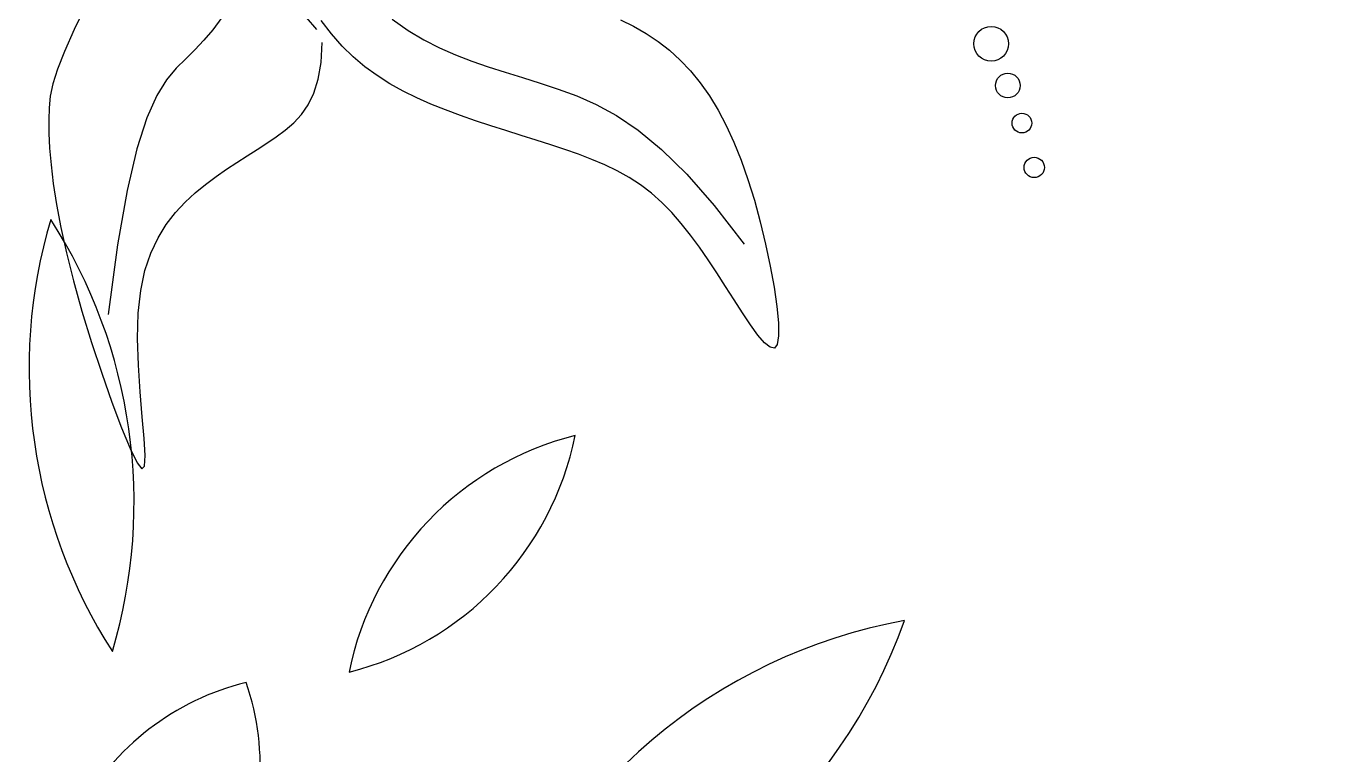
# Model space of a CAD drawing. Header units: millimetres. Extents: x -1030105 to 906887, y -616134 to 1220667.
# Drawn here: x -98231 to -96297, y 558393 to 559463 of the extents above; entities that cross this region are included whole.
import ezdxf

# ---------------------------------------------------------------- set-up
doc = ezdxf.new("R2010")
doc.units = ezdxf.units.MM
doc.header["$MEASUREMENT"] = 0
doc.linetypes.add('DASH', pattern=[0.35, 0.25, -0.1])
doc.linetypes.add('DASHED', pattern=[0.75, 0.5, -0.25])
doc.layers.add('A-Furniture', color=143, linetype='Continuous')
doc.layers.add('A-Tree', color=98, linetype='Continuous')
doc.layers.add('A-Wall', color=6, linetype='Continuous', lineweight=9)

# ---------------------------------------------------------------- blocks, each defined once
blk = doc.blocks.new('FUR')
at = {"layer": 'A-Furniture'}
blk.add_spline([(-46363.2046159654, 38182.85801342491), (-48352.45049999998, 38723.47072861483), (-50738.45049999998, 38177.97072861483), (-51361.95049999998, 36516.97072861483), (-50932.45049999998, 34079.47072861483), (-50064.45049999998, 32040.47072861483), (-50421.45049999998, 30984.47072861483), (-51847.95049999998, 29642.97072861483), (-52520.45049999998, 28301.97072861483), (-51538.45049999998, 26725.97072861483), (-50124.45049999998, 25889.47072861483), (-50094.95049999998, 24970.97072861483), (-52639.45049999998, 24598.97072861483), (-55764.95049999998, 24190.97072861483), (-58101.45049999998, 22242.47072861483), (-58906.45049999998, 18981.47072861483), (-56698.45049999998, 16186.47072861483), (-53354.95049999998, 16334.47072861483), (-51777.45049999998, 19442.47072861483), (-50750.45049999998, 19799.47072861483), (-49707.95049999998, 18980.47072861483), (-48063.95049999998, 17525.97072861483), (-44521.95049999998, 19754.47072861483), (-45333.45049999998, 23058.97072861483), (-45063.45049999998, 25559.47072861483), (-44006.95049999998, 26674.97072861483), (-42619.95049999998, 29779.47072861483), (-44288.45049999998, 31022.47072861483), (-44768.45049999998, 31763.97072861483), (-44666.95049999998, 32855.97072861483), (-43949.45049999998, 34829.47072861483), (-44667.45049999998, 36917.97072861483), (-46363.20461596519, 38182.85801342502)], degree=3, dxfattribs=at)
at = {"layer": 'A-Furniture', "color": 8, "linetype": 'DASH', "ltscale": 50}
blk.add_spline([(-50565.95049999998, 37158.97072861483), (-51007.95049999998, 36018.47072861483), (-50216.45049999998, 33498.97072861483), (-49314.45049999998, 31732.97072861483), (-50013.95049999998, 29838.47072861483), (-51872.95049999998, 28826.97072861483), (-52222.45049999998, 28146.47072861483), (-51693.45049999998, 27010.97072861483), (-49882.95049999998, 26208.47072861483), (-49561.45049999998, 25206.47072861483), (-50398.45049999998, 23780.47072861483), (-53858.45049999998, 23927.97072861483), (-55624.95049999998, 23970.97072861483), (-58351.95049999998, 20316.47072861483), (-57893.95049999998, 17233.97072861483), (-55903.95049999998, 16634.97072861483), (-53916.45049999998, 17057.97072861483), (-52627.95049999998, 18970.97072861483), (-51723.95049999998, 19729.47072861483), (-50443.95049999998, 19895.47072861483), (-49094.45049999998, 18897.47072861483), (-47842.95049999998, 18106.47072861483), (-46007.95049999998, 18156.47072861483), (-44971.95049999998, 19467.47072861483), (-45615.95049999998, 21674.97072861483), (-45842.45049999998, 25105.97072861483), (-44013.45049999998, 27179.97072861483), (-43513.95049999998, 29135.47072861483), (-44916.45049999998, 31443.97072861483), (-45133.45049999998, 32868.97072861483), (-44396.45049999998, 34640.47072861483), (-45721.95049999998, 37012.97072861483), (-47384.45049999998, 37836.47072861483), (-50304.45049999998, 37553.97072861483), (-50565.95049999998, 37158.97072861483)], degree=3, dxfattribs=at)
blk = doc.blocks.new('12PPLT11')
at = {"color": 0, "linetype": 'ByBlock'}
for centre, radius, start, end in [((0.2617562510554379, 0.4217917886380178), 0.1143496666666667, 163.4642289982347, 212.7905639989496), ((0.05600716772210035, 0.3924089553046883), 0.1143496666666667, 343.4642289982347, 32.79056399894964), ((0.200975001055447, 0.4205376219713344), 0.0671975, 284.1003569999932, 348.4650159990404), ((0.2831860843887171, 0.3419275386379752), 0.0671975, 104.1003569999932, 168.4650159990404), ((0.3598354177220173, 0.250708288638009), 0.1178019166666666, 100.3005050002654, 160.4476489979855), ((0.2277621677220623, 0.40603612197134), 0.1178019166666666, 280.3005050002654, 340.4476489979855), ((0.2086239177220932, 0.2974604553047016), 0.05733175, 103.8913860003663, 198.9039470001594), ((0.1406201677220906, 0.3345408719713419), 0.05733175, 283.8913860003663, 18.90394700015941)]:
    blk.add_arc(centre, radius, start, end, dxfattribs=at)
blk = doc.blocks.new('CAY8')
at = {"color": 0, "linetype": 'ByBlock'}
for p, q in [((-325.3443190330563, -225.0969654654382), (-338.9076897353425, -233.9671847328118)), ((-338.9076897353425, -233.9671847328118), (-349.3802761861934, -241.2367631297802)), ((-349.3802761861934, -241.2367631297802), (-357.3189200825345, -247.3058609017589)), ((-357.3189200825345, -247.3058609017589), (-363.2804631212912, -252.5746382932466)), ((-363.2804631212912, -252.5746382932466), (-367.8217469997817, -257.4432555502481)), ((-367.8217469997817, -257.4432555502481), (-371.4996134153898, -262.311872917393)), ((-374.8709040654339, -267.5806506407516), (-378.3944398233343, -273.599728930405)), ((-371.4996134153898, -262.311872917393), (-374.8709040654339, -267.5806506407516)), ((-269.4922812622081, -268.7477814804352), (-276.8469681595361, -271.7255367567977)), ((-378.3944398233343, -273.599728930405), (-382.1369582711759, -280.5191678593528)), ((-290.3550654839328, -275.8803265096849), (-296.9214151545875, -277.4512688822488)), ((-283.7324063596006, -274.0374004507812), (-290.3550654839328, -275.8803265096849)), ((-276.8469681595361, -271.7255367567977), (-283.7324063596006, -274.0374004507812)), ((-382.1369582711759, -280.5191678593528), (-386.0671761674075, -288.4390074663079)), ((-311.1615428909699, -281.6154388263149), (-319.8676678219981, -286.0469024348331)), ((-303.6942347764834, -279.0784840748584), (-311.1615428909699, -281.6154388263149)), ((-296.9214151545875, -277.4512688822488), (-303.6942347764834, -279.0784840748584)), ((-386.0671761674075, -288.4390074663079), (-390.1538102710019, -297.4592877890009)), ((-319.8676678219981, -286.0469024348331), (-330.3569378940429, -293.3576441991518)), ((-330.3569378940429, -293.3576441991518), (-343.1736814322994, -304.5324334157831)), ((-231.677232809101, -291.6000383943301), (-230.3874751692765, -299.7005791187748)), ((-390.1538102710019, -297.4592877890009), (-394.3655773400151, -307.6800488660792)), ((-224.8448464234079, -305.7292600156343), (-225.7366224230991, -296.962190919452)), ((-394.3655773400151, -307.6800488660792), (-398.6711941330923, -319.2013307352736)), ((-343.1736814322994, -304.5324334157831), (-358.8622267604569, -320.5560393838587)), ((-237.188692089765, -315.6561589348184), (-231.2516542652502, -307.0631377521186)), ((-223.3495074840084, -314.0278975558813), (-224.8448464234079, -305.7292600156343)), ((-243.0099818703147, -322.3859352725467), (-237.188692089765, -315.6561589348184)), ((-221.2910701985875, -321.9482588012161), (-223.3495074840084, -314.0278975558813)), ((-193.574118305949, -315.6290678338391), (-189.5547431714276, -325.0343977519497)), ((-398.6711941330923, -319.2013307352736), (-403.0393774094682, -332.1231734356898)), ((-358.8622267604569, -320.5560393838587), (-377.9669022031867, -342.4132314012004)), ((-248.7499351219212, -327.4900616734503), (-243.0099818703147, -322.3859352725467)), ((-218.7070744581852, -329.5372374479539), (-221.2910701985875, -321.9482588012161)), ((-254.4429633588861, -331.2061330476408), (-248.7499351219212, -327.4900616734503)), ((-215.6350601512222, -336.8417271940471), (-218.7070744581852, -329.5372374479539)), ((-189.5547431714276, -325.0343977519497), (-185.0692477400207, -333.4737157700492)), ((-403.0393774094682, -332.1231734356898), (-407.4388439269369, -346.5456170055168)), ((-315.2367119871469, -338.4423674140689), (-308.5947607650651, -338.0046924774779)), ((-308.5947607650651, -338.0046924774779), (-302.0935842309391, -337.7420875943917)), ((-302.0935842309391, -337.7420875943917), (-295.7300539587868, -337.5795226569662)), ((-295.7300539587868, -337.5795226569662), (-289.5010415232809, -337.4419675591907)), ((-289.5010415232809, -337.4419675591907), (-283.4034184989632, -337.2543921932211)), ((-283.4034184989632, -337.2543921932211), (-277.4340564595241, -336.941766452981)), ((-277.4340564595241, -336.941766452981), (-271.584613132085, -336.4019660967078)), ((-271.584613132085, -336.4019660967078), (-265.8258908491098, -335.4244903499766)), ((-265.8258908491098, -335.4244903499766), (-260.1234780962313, -333.7717443035272)), ((-260.1234780962313, -333.7717443035272), (-254.4429633588861, -331.2061330476408)), ((-212.1125671678874, -343.9086217365966), (-215.6350601512222, -336.8417271940471)), ((-185.0692477400207, -333.4737157700492), (-180.159864387233, -341.334677241297)), ((-377.9669022031867, -342.4132314012004), (-401.0320360850292, -371.0887787648444)), ((-350.5127305828628, -346.3892991991434), (-343.2289499763192, -343.5944298500599)), ((-343.2289499763192, -343.5944298500599), (-336.0327627507486, -341.5748711151591)), ((-336.0327627507486, -341.5748711151591), (-328.9554521976661, -340.1430478748862)), ((-328.9554521976661, -340.1430478748862), (-322.0225663225774, -339.1301425110269)), ((-322.0225663225774, -339.1301425110269), (-315.2367119871469, -338.4423674140689)), ((-208.1771353980421, -350.7848147723107), (-212.1125671678874, -343.9086217365966)), ((-180.159864387233, -341.334677241297), (-174.8750821380581, -348.7923522649053)), ((-407.4388439269369, -346.5456170055168), (-411.8143266258612, -362.4155151368013)), ((-365.2179387677661, -355.0552702219411), (-357.8528212774236, -350.147054283274)), ((-357.8528212774236, -350.147054283274), (-350.5127305828628, -346.3892991991434)), ((-203.8663047308928, -357.5171999987488), (-208.1771353980421, -350.7848147723107)), ((-174.8750821380581, -348.7923522649053), (-169.2649541776027, -355.9686646265673)), ((-372.5767997625062, -361.3015221355508), (-365.2179387677661, -355.0552702219411)), ((-199.2176150567593, -364.1526711129463), (-203.8663047308928, -357.5171999987488)), ((-169.2649541776027, -355.9686646265673), (-163.3795336930034, -362.9855381123034)), ((-411.8143266258612, -362.4155151368013), (-416.0146231733434, -379.0669761398367)), ((-379.8981209688845, -369.0733851445093), (-372.5767997625062, -361.3015221355508)), ((-194.2727773638962, -370.7292641221484), (-199.2176150567593, -364.1526711129463)), ((-163.3795336930034, -362.9855381123034), (-157.2688738698253, -369.9648965077413)), ((-387.1506190948621, -378.5584343684368), (-379.8981209688845, -369.0733851445093)), ((-189.0901870362923, -377.2495842744374), (-194.2727773638962, -370.7292641221484)), ((-157.2688738698253, -369.9648965077413), (-150.9830278952704, -377.0286635985085)), ((-416.0146231733434, -379.0669761398367), (-419.864547416435, -395.6809219785773)), ((-394.2811125878925, -389.7702168933156), (-387.1506190948621, -378.5584343684368)), ((-183.7324105568532, -383.7073791293496), (-189.0901870362923, -377.2495842744374)), ((-150.9830278952704, -377.0286635985085), (-144.5720489548385, -384.2987631702326)), ((-91.39470964935572, -377.7747953921262), (-87.24968016183811, -384.2211269524105)), ((-178.2620144081575, -390.096396245046), (-183.7324105568532, -383.7073791293496)), ((-144.5720489548385, -384.2987631702326), (-138.0859902348147, -391.8971190093926)), ((-87.24968016183811, -384.2211269524105), (-83.56138599933001, -390.830023499233)), ((-401.148826853334, -402.026167664224), (-394.2811125878925, -389.7702168933156)), ((-172.7415650735038, -396.4103831796874), (-178.2620144081575, -390.096396245046)), ((-138.0859902348147, -391.8971190093926), (-131.5889823804446, -400.009743078901)), ((-83.56138599933001, -390.830023499233), (-80.3485971059763, -397.6390000860247)), ((-419.864547416435, -395.6809219785773), (-423.1889132040214, -411.4382746179599)), ((-167.2336290350777, -402.6430874924172), (-172.7415650735038, -396.4103831796874)), ((-131.5889823804446, -400.009743078901), (-125.2014658709795, -409.0790000548059)), ((-80.3485971059763, -397.6390000860247), (-77.63008342703506, -404.6855717658891)), ((-407.5910890352516, -414.4696935920128), (-401.148826853334, -402.026167664224)), ((-161.8007727761124, -408.7882567417237), (-167.2336290350777, -402.6430874924172)), ((-77.63008342703506, -404.6855717658891), (-75.42461490730602, -412.0072535926502)), ((-423.1889132040214, -411.4382746179599), (-425.8125343839401, -425.5199560217425)), ((-156.5055627795791, -414.8396384863572), (-161.8007727761124, -408.7882567417237)), ((-125.2014658709795, -409.0790000548059), (-119.0579586445656, -419.6113427910295)), ((-75.42461490730602, -412.0072535926502), (-73.75096149178535, -419.6415606193459)), ((-413.4452262783652, -426.2442015877295), (-407.5910890352516, -414.4696935920128)), ((-151.4063944291393, -420.8003590267017), (-156.5055627795791, -414.8396384863572)), ((-146.5449787129819, -426.7110596303955), (-151.4063944291393, -420.8003590267017)), ((-119.0579586445656, -419.6113427910295), (-113.2929786393488, -432.1132241417563)), ((-73.75096149178535, -419.6415606193459), (-72.62476480092118, -427.6228816485291)), ((-425.8125343839401, -425.5199560217425), (-427.560224804356, -437.1068881546653)), ((-418.5485657278532, -436.4930985617666), (-413.4452262783652, -426.2442015877295)), ((-141.9588555217542, -432.6217603078239), (-146.5449787129819, -426.7110596303955)), ((-72.62476480092118, -427.6228816485291), (-72.0491531586722, -435.9731004767509)), ((-137.6855647448592, -438.5824810691756), (-141.9588555217542, -432.6217603078239)), ((-113.2929786393488, -432.1132241417563), (-108.0410437934097, -447.0910969608431)), ((-427.560224804356, -437.1068881546653), (-428.256798313434, -445.3799929800934)), ((-422.7384345276496, -444.3597914253023), (-418.5485657278532, -436.4930985617666)), ((-133.762646271176, -444.6432419239845), (-137.6855647448592, -438.5824810691756)), ((-72.0491531586722, -435.9731004767509), (-72.02412656556226, -444.7109746490296)), ((-428.256798313434, -445.3799929800934), (-427.7270687585533, -449.5201924634221)), ((-425.852159823391, -448.9876870891221), (-422.7384345276496, -444.3597914253023)), ((-130.2276399916791, -450.8540628821775), (-133.762646271176, -444.6432419239845)), ((-108.0410437934097, -447.0910969608431), (-103.4366720444359, -465.0514141016229)), ((-72.02412656556226, -444.7109746490296), (-72.54968502139491, -453.8552617106452)), ((-427.7270687585533, -449.5201924634221), (-425.852159823391, -448.9876870891221)), ((-127.1180857949203, -457.2649639540086), (-130.2276399916791, -450.8540628821775)), ((-72.54968502139491, -453.8552617106452), (-73.62582852630112, -463.4247192066814)), ((-124.4715235711537, -463.925965149012), (-127.1180857949203, -457.2649639540086)), ((-122.3098515894653, -470.8745814775957), (-124.4715235711537, -463.925965149012)), ((-103.4366720444359, -465.0514141016229), (-99.61438133096635, -486.5006284188039)), ((-73.62582852630112, -463.4247192066814), (-75.25255707982251, -473.4381046818944)), ((-120.592401635904, -478.0983079535345), (-122.3098515894653, -470.8745814775957)), ((-75.25255707982251, -473.4381046818944), (-77.42987068202456, -483.9141756822191)), ((-119.2628638757433, -485.5721345893817), (-120.592401635904, -478.0983079535345)), ((-118.2649284747149, -493.2710513987386), (-119.2628638757433, -485.5721345893817)), ((-99.61438133096635, -486.5006284188039), (-96.70868959114705, -511.9451927653918)), ((-77.42987068202456, -483.9141756822191), (-80.15776933323468, -494.8716897524773)), ((-117.5422855981578, -501.1700483954028), (-118.2649284747149, -493.2710513987386)), ((-80.15776933323468, -494.8716897524773), (-83.41122644027746, -506.2585427049034)), ((-117.038625411149, -509.2441155928445), (-117.5422855981578, -501.1700483954028)), ((-116.6976380797478, -517.4682430042067), (-117.038625411149, -509.2441155928445)), ((-83.41122644027746, -506.2585427049034), (-87.06510903773415, -517.739183419877)), ((-116.4630137693584, -525.8174206428284), (-116.6976380797478, -517.4682430042067)), ((-87.06510903773415, -517.739183419877), (-90.96925756615929, -528.9071990453867)), ((-116.2732287711824, -534.2114080524316), (-116.4630137693584, -525.8174206428284)), ((-90.96925756615929, -528.9071990453867), (-94.97351246728613, -539.3561767281772)), ((-116.0459038837344, -542.3490428971545), (-116.2732287711824, -534.2114080524316)), ((-115.6934460304092, -549.8739323716491), (-116.0459038837344, -542.3490428971545)), ((-94.97351246728613, -539.3561767281772), (-98.92771418206212, -548.6797036170228)), ((-115.1282621355185, -556.4296836701087), (-115.6934460304092, -549.8739323716491)), ((-98.92771418206212, -548.6797036170228), (-102.6817031518276, -556.4713668582099)), ((-114.2627591232431, -561.6599039869234), (-115.1282621355185, -556.4296836701087)), ((-102.6817031518276, -556.4713668582099), (-106.08531981753, -562.3247536005128)), ((-113.0093439172397, -565.2082005162865), (-114.2627591232431, -561.6599039869234)), ((-111.2804234417545, -566.7181804529155), (-113.0093439172397, -565.2082005162865)), ((-106.08531981753, -562.3247536005128), (-108.9884046205752, -565.8334509907418)), ((-108.9884046205752, -565.8334509907418), (-111.2804234417545, -566.7181804529155))]:
    blk.add_line(p, q, dxfattribs=at)
for centre, radius in [((68.43296775255476, -488.9910889743751), 9.131262557783701), ((64.55639924466414, -512.2351730879072), 6.458236968624959), ((60.67980475405238, -532.8965916661891), 5.165368789029579), ((54.21882259696758, -556.1406946390034), 5.324531751637381)]:
    blk.add_circle(centre, radius, dxfattribs=at)
blk = doc.blocks.new('CÂY')
at = {"layer": 'A-Tree', "color": 8, "ltscale": 10, "xscale": 2.803183510899544, "yscale": 2.803183510899544, "zscale": 2.803183510899544, "rotation": 31.14823041759436}
blk.add_blockref('CAY8', (-8492.726565111967, 51399.82218177477), dxfattribs=at)
at = {"layer": 'A-Tree', "color": 8, "ltscale": 10, "xscale": 6720, "yscale": 6720, "zscale": 6720}
blk.add_blockref('12PPLT11', (-10023.50709375888, 47014.74208877538), dxfattribs=at)
blk = doc.blocks.new('BỐ TRÍ LAY OUT')
at = {"layer": 'A-Furniture', "color": 3}
for name, p in [('CÂY', (4286.75486311756, 4469.288343299762)), ('FUR', (48783.7433631176, 18654.71482977469))]:
    blk.add_blockref(name, p, dxfattribs=at)
blk = doc.blocks.new('TƯỜNG KIẾN TRÚC')
at = {"color": 0}
blk.add_lwpolyline([(-59109.45050007258, -10951.41178502212, 0.3007712608834658), (-59433.48834112042, -20977.9515451272, -0.1109267746102993), (-58324.95049999893, -25392.9117849312, 0.2744959358900485), (-54764.67693125011, -30745.50201954215), (-54870.07724847212, -30916.70735113195, -0.2737434813125313), (-58524.82350961678, -25400.4982577007, 0.110781498324218), (-59608.28799956816, -21075.5089369925, -0.3003100924078351), (-59276.732707736, -10841.56509468262, 0.1203599662711941), (-56712.10026304639, -2725.501215154189, -0.428868107866043), (-44402.02985209874, 7806.991538148141), (-44422.95049881186, 7608.088214958785, 0.4288927192910423), (-56512.45050001712, -2737.411785252159, -0.1204783687929575)], format="xyb", close=True, dxfattribs=at)
blk = doc.blocks.new('KIẾN TRÚC')
h = blk.add_hatch(color=9)
h.dxf.hatch_style = 1
edge = h.paths.add_edge_path(flags=16)
edge.add_line((62281.95049999998, 27412.02927138517), (55232.82389649404, 27412.02927138505))
edge.add_arc((32545.50878812408, 30716.66293956665), 22926.72829924391, 284.53695158247865, 351.7125813344091, ccw=False)
edge.add_line((38300.21700792988, 8523.911784915952), (13217.51784992669, 8523.911784910597))
edge.add_arc((23753.10182550838, 24110.84943410289), 18813.58963585476, 227.7677182561868, 235.9442986410003, ccw=False)
edge.add_arc((7788.819823088517, 12733.3910908635), 4187.039666959467, 236.0590124962323, 322.4360737019827, ccw=False)
edge.add_arc((13873.5970987339, 18503.25729619298), 12505.26566685072, 190.8327360748526, 227.6605687844487, ccw=False)
edge.add_arc((25477.52443721271, 20792.18331255531), 24332.69085544715, 180.6832153365221, 190.991126688788, ccw=False)
edge.add_arc((3282.93561756362, 20557.21277457592), 2137.084471138149, 101.08076224722828, 181.479400931386, ccw=False)
edge.add_line((2872.204064266523, 22654.45611475036), (4986.06665855035, 23013.11448664329))
edge.add_arc((28039.69241930227, 24288.4119512235), 23088.87273861522, 153.2014320220877, 183.1663029992741, ccw=False)
edge.add_arc((10232.26976538847, 40544.64471371844), 6483.106001901682, 182.8401094538115, 244.3962742115525, ccw=False)
edge.add_arc((-6425.00274742386, 39970.86676714511), 10185.26120742048, 1.420812516492314, 26.70695635716553)
edge.add_arc((10590.58143904217, 49414.25633883046), 9292.69259551461, 144.7133172211654, 211.5754885360199, ccw=False)
edge.add_arc((-12326.15115191392, 64090.21360378864), 17935.64217367859, 328.7375359512051, 356.1899532233969)
edge.add_arc((16735.32676788772, 62308.59922571364), 11181.04393981935, 84.1243873636841, 176.9761863570094, ccw=False)
edge.add_arc((20708.98128665387, 99752.52490135818), 26473.21942281876, 263.8653720447036, 288.4869561324928)
edge.add_arc((35667.35201082098, 54479.70646712999), 21207.13938727637, 73.35106851793267, 108.03023985438841, ccw=False)
edge.add_arc((44765.46109434243, 84516.17499720305), 10177.42256554817, 252.7258710955127, 285.7130125077479)
edge.add_arc((49658.99676799333, 68415.98596348311), 6655.601145545619, 49.49953772748103, 108.7311152981473, ccw=False)
edge.add_arc((48035.04809900769, 66009.84854850778), 9545.540963997893, -2.328829575281418, 51.46764420018991, ccw=False)
edge.add_line((57572.70516659174, 65621.96975748474), (49483.50000000001, 65623.9117849106))
edge.add_line((49483.50000000001, 65623.9117849106), (62281.95049999965, 65623.9117849191))
edge.add_line((62281.95049999965, 65623.9117849191), (62281.95049999998, 27412.02927138517))
h.paths.add_polyline_path([(0, 77895.5), (64428.50000000001, 77895.5), (64428.50000000001, -0.577250000089407), (-1.792749999687658, 0.577250000089407)])
at = {"layer": 'A-Wall'}
blk.add_blockref('TƯỜNG KIẾN TRÚC', (62285.79396247002, 65615.61311326921), dxfattribs=at)

msp = doc.modelspace()

# ---------------------------------------------------------------- linework, layer by layer
at = {"color": 1, "linetype": 'DASHED', "ltscale": 1000, "const_width": 50}
msp.add_lwpolyline([(-95670.36382637039, 506057.7127576224, -0.1976179126471055), (-98776.4909959755, 504407.8530505756, -0.1933850795687879), (-101327.4665850348, 505136.2682151492, -0.1620892894414481), (-105187.3251048478, 512029.4862030041, -0.0450071005246337), (-105631.9365025142, 516378.5384931223, -0.3659412979444954), (-103906.2959357335, 518530.9561147504), (-101743.9030274843, 518897.8486090698, -0.1357393945070406), (-99338.88206733699, 530570.340333024, -0.2750178852905023), (-103021.3730096331, 536099.9135275302, 0.1107814983251507), (-104104.8374997806, 540424.9028483479, -0.3003100923854334), (-103773.2822078853, 550658.8466900261, 0.1203599662960986), (-101208.6497629923, 558774.9105705839, -0.4288681078624456), (-88898.57935298752, 569307.4033231586, 0.107847157214301), (-77675.15854412533, 570521.9329957211, -0.1524819869208155), (-65035.16077594279, 570674.3053047663, 0.1449358142641596), (-59256.79872041271, 570595.5800135372, -0.2643588036035894), (-52796.99522499467, 569353.4099046133, -0.2237263001650759), (-49205.79483340826, 561498.4697574847), (-44496.54950000049, 561500.4117849191), (-44496.54950000002, 523288.5292713851), (-51545.67610350606, 523288.5292713851, -0.3011393681377011), (-68478.28299209109, 504400.4117849106), (-93560.98215007345, 504400.4117849106, -0.03627546227429911), (-95670.36382637039, 506057.7127576224)], format="xyb", dxfattribs=at)

# ---------------------------------------------------------------- block references
at = {"color": 3}
for name, p in [('KIẾN TRÚC', (-106778.5, 495876.5)), ('BỐ TRÍ LAY OUT', (-93480.29286311776, 504642.1131132607))]:
    msp.add_blockref(name, p, dxfattribs=at)

doc.saveas('drawing.dxf')
